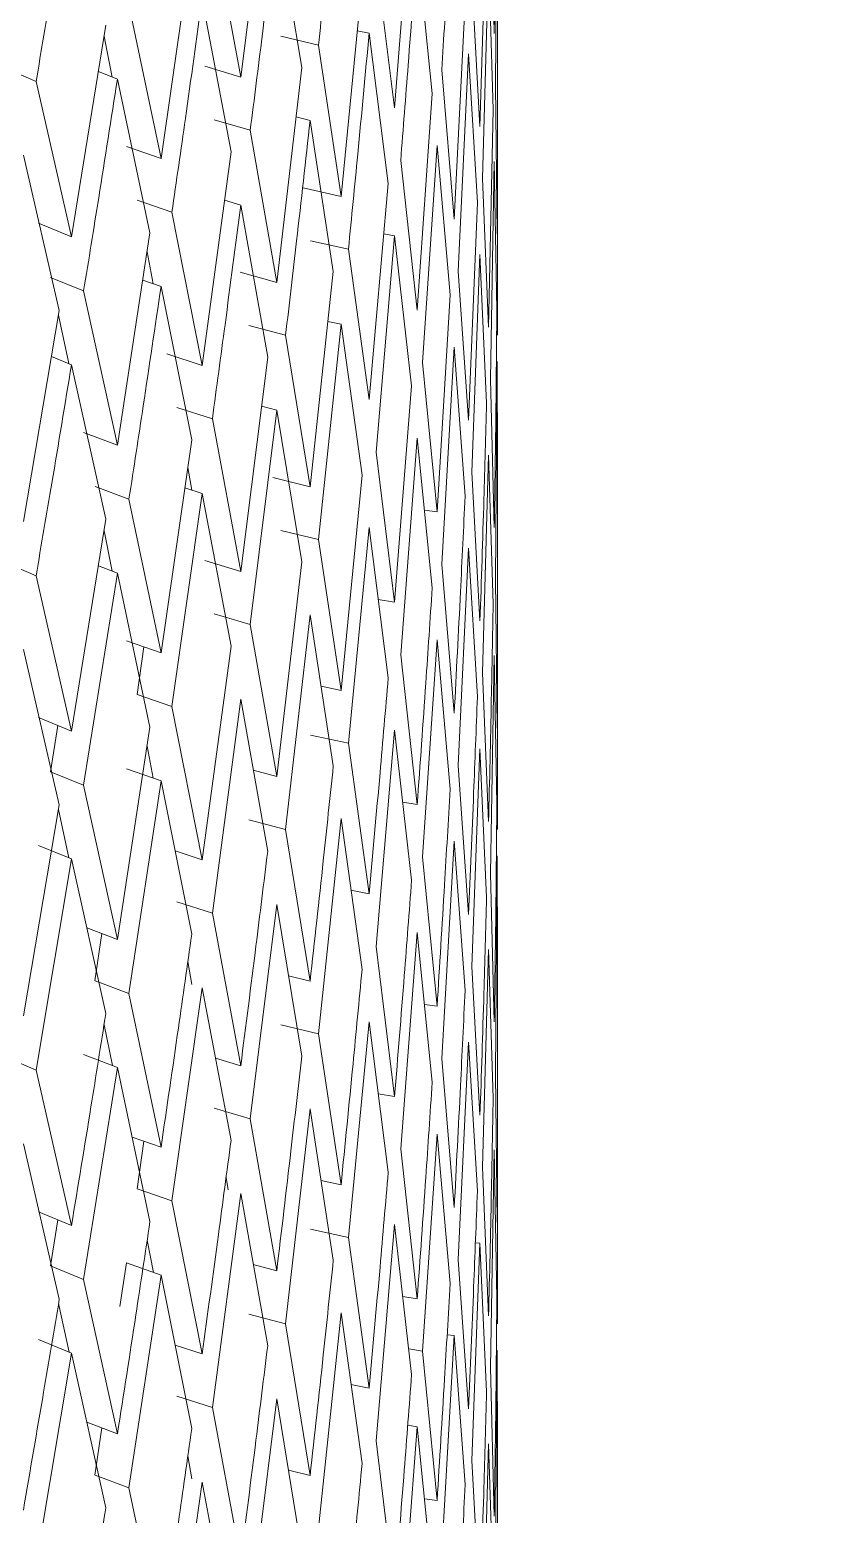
# Model space of a CAD drawing. Header units: centimetres. Extents: x -13594 to 4017, y -3206 to 1780.
# Drawn here: x 771.86 to 778.54, y -2004.18 to -1991.67 of the extents above; entities that cross this region are included whole.
import ezdxf

# ---------------------------------------------------------------- set-up
doc = ezdxf.new("R2010")
doc.units = ezdxf.units.CM

msp = doc.modelspace()

# ---------------------------------------------------------------- linework, layer by layer
at = {"color": 7, "linetype": 'Continuous', "lineweight": 0}
for p, q in [((775.776, -1991.696), (775.797, -1989.86)), ((773.639, -1992.065), (773.866, -1990.26)), ((775.801, -1990.297), (775.785, -1992.134)), ((775.743, -1990.444), (775.776, -1991.696)), ((774.935, -1992.325), (775.079, -1990.501)), ((775.655, -1992.482), (775.711, -1990.648)), ((773.4, -1990.779), (773.639, -1992.065)), ((774.153, -1991.985), (773.942, -1990.707)), ((775.253, -1992.203), (775.126, -1990.942)), ((772.967, -1992.752), (773.226, -1990.957)), ((774.779, -1991.06), (774.935, -1992.325)), ((775.728, -1991.085), (775.676, -1992.92)), ((775.766, -1992.338), (775.728, -1991.085)), ((775.804, -1992.131), (775.804, -1991.152)), ((774.484, -1993.07), (774.662, -1991.253)), ((775.586, -1991.228), (775.655, -1992.482)), ((773.557, -1992.695), (773.313, -1991.408)), ((775.438, -1993.261), (775.53, -1991.43)), ((772.697, -1991.456), (772.967, -1992.752)), ((772.213, -1993.411), (772.502, -1991.626)), ((774.62, -1991.675), (774.721, -1991.695)), ((774.882, -1992.962), (774.721, -1991.695)), ((772.487, -1991.722), (772.556, -1992.064)), ((774.294, -1991.797), (773.978, -1991.721)), ((774.294, -1991.797), (774.484, -1993.07)), ((775.559, -1991.868), (775.472, -1993.7)), ((775.633, -1993.123), (775.559, -1991.868)), ((771.914, -1992.103), (771.641, -1991.984)), ((772.439, -1992.019), (772.6, -1992.081)), ((773.335, -1991.974), (773.639, -1992.065)), ((773.942, -1993.795), (774.153, -1991.985)), ((775.334, -1992.004), (775.438, -1993.261)), ((771.914, -1992.103), (772.213, -1993.411)), ((772.874, -1993.378), (772.6, -1992.081)), ((775.126, -1994.03), (775.253, -1992.203)), ((775.785, -1992.134), (775.801, -1993.385)), ((775.801, -1993.385), (775.802, -1992.131)), ((773.719, -1992.513), (773.414, -1992.424)), ((774.105, -1992.401), (774.224, -1992.43)), ((774.419, -1993.704), (774.224, -1992.43)), ((775.728, -1994.173), (775.766, -1992.338)), ((773.719, -1992.513), (773.942, -1993.795)), ((775.802, -1992.559), (775.803, -1993.822)), ((772.676, -1992.65), (772.967, -1992.752)), ((773.313, -1994.495), (773.557, -1992.695)), ((775.294, -1992.642), (775.172, -1994.47)), ((775.403, -1993.901), (775.294, -1992.642)), ((772.11, -1994.033), (771.807, -1992.723)), ((774.987, -1992.767), (775.126, -1994.03)), ((775.776, -1992.775), (775.743, -1994.61)), ((775.797, -1994.026), (775.776, -1992.775)), ((775.676, -1992.92), (775.728, -1994.173)), ((774.165, -1992.999), (774.484, -1993.07)), ((774.721, -1994.783), (774.882, -1992.962)), ((773.059, -1993.204), (772.766, -1993.103)), ((773.059, -1993.204), (773.314, -1994.495)), ((773.502, -1993.102), (773.639, -1993.143)), ((773.866, -1994.426), (773.639, -1993.143)), ((775.559, -1994.956), (775.633, -1993.123)), ((771.935, -1993.296), (772.213, -1993.411)), ((775.804, -1994.24), (775.804, -1993.209)), ((772.6, -1995.168), (772.874, -1993.378)), ((774.547, -1993.514), (774.228, -1993.444)), ((774.935, -1993.404), (774.779, -1995.226)), ((774.844, -1993.387), (774.935, -1993.404)), ((775.079, -1994.667), (774.935, -1993.404)), ((772.85, -1993.538), (772.902, -1993.808)), ((774.547, -1993.514), (774.721, -1994.783)), ((775.655, -1993.561), (775.586, -1995.394)), ((775.711, -1994.814), (775.655, -1993.561)), ((774.224, -1995.518), (774.419, -1993.704)), ((775.472, -1993.7), (775.559, -1994.956)), ((772.315, -1993.866), (772.035, -1993.753)), ((772.813, -1993.776), (772.967, -1993.831)), ((773.226, -1995.123), (772.967, -1993.831)), ((773.634, -1993.71), (773.942, -1993.795)), ((775.803, -1993.822), (775.802, -1994.24)), ((772.315, -1993.866), (772.6, -1995.168)), ((775.294, -1995.73), (775.403, -1993.901)), ((771.807, -1995.811), (772.11, -1994.033)), ((772.103, -1994.071), (772.191, -1994.48)), ((774.017, -1994.241), (773.707, -1994.158)), ((774.484, -1994.148), (774.294, -1995.963)), ((774.374, -1994.124), (774.484, -1994.148)), ((774.662, -1995.419), (774.484, -1994.148)), ((774.017, -1994.241), (774.224, -1995.518)), ((772.044, -1994.419), (772.213, -1994.489)), ((773.016, -1994.398), (773.314, -1994.495)), ((773.639, -1996.231), (773.866, -1994.426)), ((775.438, -1994.34), (775.334, -1996.17)), ((775.53, -1995.596), (775.438, -1994.34)), ((772.502, -1995.792), (772.213, -1994.489)), ((775.172, -1994.47), (775.294, -1995.73)), ((775.801, -1994.463), (775.785, -1996.3)), ((775.802, -1995.319), (775.801, -1994.463)), ((774.935, -1996.491), (775.079, -1994.667)), ((775.743, -1994.61), (775.776, -1995.862)), ((773.4, -1994.945), (773.1, -1994.85)), ((773.4, -1994.945), (773.639, -1996.231)), ((773.942, -1994.873), (773.719, -1996.679)), ((773.814, -1994.838), (773.942, -1994.873)), ((774.153, -1996.151), (773.942, -1994.873)), ((772.315, -1995.06), (772.6, -1995.168)), ((772.967, -1996.918), (773.226, -1995.123)), ((775.126, -1995.108), (774.987, -1996.933)), ((775.253, -1996.369), (775.126, -1995.108)), ((774.779, -1995.226), (774.935, -1996.491)), ((775.728, -1995.251), (775.676, -1997.086)), ((775.766, -1996.504), (775.728, -1995.251)), ((775.804, -1996.297), (775.804, -1995.319)), ((773.192, -1995.355), (773.227, -1995.545)), ((774.224, -1995.518), (773.91, -1995.44)), ((774.484, -1997.236), (774.662, -1995.419)), ((775.586, -1995.394), (775.655, -1996.648)), ((772.697, -1995.622), (772.411, -1995.515)), ((773.313, -1995.574), (773.059, -1997.37)), ((773.168, -1995.526), (773.313, -1995.574)), ((773.557, -1996.861), (773.313, -1995.574)), ((772.697, -1995.622), (772.967, -1996.918)), ((772.213, -1997.577), (772.502, -1995.792)), ((775.294, -1995.73), (775.187, -1995.716)), ((772.487, -1995.888), (772.556, -1996.23)), ((773.978, -1995.887), (774.294, -1995.963)), ((774.721, -1995.861), (774.547, -1997.68)), ((774.882, -1997.128), (774.721, -1995.861)), ((774.294, -1995.963), (774.484, -1997.236)), ((775.559, -1996.034), (775.472, -1997.866)), ((775.633, -1997.289), (775.559, -1996.034)), ((771.914, -1996.269), (771.641, -1996.15)), ((772.439, -1996.185), (772.6, -1996.247)), ((773.639, -1996.231), (773.335, -1996.14)), ((773.942, -1997.961), (774.153, -1996.151)), ((775.334, -1996.17), (775.438, -1997.427)), ((771.914, -1996.269), (772.213, -1997.577)), ((772.6, -1996.247), (772.315, -1998.032)), ((772.874, -1997.545), (772.6, -1996.247)), ((775.785, -1996.3), (775.801, -1997.551)), ((774.935, -1996.491), (774.798, -1996.467)), ((773.414, -1996.59), (773.719, -1996.679)), ((773.719, -1996.679), (773.942, -1997.961)), ((774.224, -1996.596), (774.017, -1998.407)), ((774.419, -1997.87), (774.224, -1996.597)), ((772.967, -1996.918), (772.676, -1996.816)), ((775.294, -1996.808), (775.172, -1998.636)), ((775.403, -1998.067), (775.294, -1996.808)), ((772.11, -1998.199), (771.807, -1996.889)), ((772.766, -1997.269), (772.822, -1996.867)), ((773.313, -1998.661), (773.557, -1996.861)), ((774.987, -1996.933), (775.126, -1998.196)), ((775.776, -1996.941), (775.743, -1998.776)), ((775.797, -1998.192), (775.776, -1996.941)), ((774.484, -1997.236), (774.316, -1997.198)), ((775.676, -1997.086), (775.728, -1998.339)), ((775.802, -1997.106), (775.803, -1997.988)), ((772.766, -1997.269), (773.059, -1997.37)), ((773.639, -1997.309), (773.4, -1999.111)), ((773.866, -1998.592), (773.639, -1997.309)), ((773.059, -1997.37), (773.313, -1998.661)), ((775.804, -1998.406), (775.804, -1997.375)), ((772.213, -1997.577), (771.935, -1997.462)), ((772.035, -1997.919), (772.097, -1997.529)), ((772.6, -1999.334), (772.874, -1997.544)), ((774.935, -1997.57), (774.779, -1999.392)), ((775.079, -1998.833), (774.935, -1997.57)), ((772.85, -1997.704), (772.902, -1997.974)), ((774.228, -1997.61), (774.547, -1997.68)), ((774.547, -1997.68), (774.721, -1998.949)), ((775.655, -1997.727), (775.586, -1999.56)), ((775.711, -1998.98), (775.655, -1997.727)), ((772.035, -1997.919), (772.315, -1998.032)), ((772.967, -1997.997), (772.676, -1997.894)), ((773.942, -1997.961), (773.744, -1997.907)), ((775.472, -1997.866), (775.559, -1999.122)), ((772.315, -1998.032), (772.6, -1999.334)), ((772.967, -1997.997), (772.697, -1999.788)), ((773.226, -1999.289), (772.967, -1997.997)), ((775.803, -1997.988), (775.802, -1998.406)), ((771.807, -1999.977), (772.11, -1998.199)), ((775.126, -1998.196), (775.004, -1998.176)), ((772.103, -1998.237), (772.191, -1998.646)), ((773.707, -1998.324), (774.017, -1998.407)), ((774.484, -1998.314), (774.294, -2000.129)), ((774.662, -1999.585), (774.484, -1998.315)), ((774.017, -1998.407), (774.224, -1999.684)), ((772.213, -1998.655), (771.935, -1998.54)), ((775.438, -1998.506), (775.334, -2000.336)), ((775.53, -1999.762), (775.438, -1998.506)), ((772.213, -1998.655), (771.914, -2000.435)), ((772.502, -1999.958), (772.213, -1998.655)), ((773.313, -1998.661), (773.085, -1998.587)), ((775.172, -1998.636), (775.294, -1999.896)), ((775.801, -1998.629), (775.785, -2000.466)), ((775.802, -1999.484), (775.801, -1998.629)), ((775.743, -1998.776), (775.776, -2000.028)), ((774.721, -1998.949), (774.568, -1998.918)), ((773.1, -1999.016), (773.4, -1999.111)), ((773.942, -1999.039), (773.719, -2000.845)), ((774.153, -2000.317), (773.942, -1999.039)), ((773.4, -1999.111), (773.639, -2000.397)), ((772.6, -1999.334), (772.342, -1999.236)), ((772.41, -1999.681), (772.469, -1999.284)), ((775.126, -1999.274), (774.987, -2001.099)), ((775.253, -2000.535), (775.126, -1999.274)), ((774.779, -1999.392), (774.935, -2000.657)), ((775.728, -1999.417), (775.676, -2001.252)), ((775.766, -2000.67), (775.728, -1999.417)), ((773.193, -1999.52), (773.228, -1999.712)), ((775.586, -1999.56), (775.655, -2000.814)), ((775.804, -2000.463), (775.804, -1999.484)), ((772.411, -1999.681), (772.697, -1999.788)), ((774.224, -1999.684), (774.041, -1999.639)), ((772.697, -1999.788), (772.967, -2001.084)), ((773.313, -1999.74), (773.059, -2001.536)), ((773.557, -2001.027), (773.313, -1999.74)), ((775.294, -1999.896), (775.187, -1999.882)), ((772.487, -2000.053), (772.558, -2000.396)), ((773.978, -2000.053), (774.294, -2000.129)), ((774.721, -2000.027), (774.547, -2001.846)), ((774.882, -2001.294), (774.721, -2000.027)), ((774.294, -2000.129), (774.484, -2001.402)), ((775.559, -2000.2), (775.472, -2002.032)), ((775.633, -2001.455), (775.559, -2000.2)), ((771.641, -2000.316), (771.914, -2000.435)), ((772.6, -2000.413), (772.315, -2000.304)), ((773.639, -2000.397), (773.426, -2000.333)), ((775.334, -2000.336), (775.438, -2001.593)), ((771.914, -2000.435), (772.213, -2001.743)), ((772.6, -2000.413), (772.315, -2002.198)), ((772.874, -2001.711), (772.6, -2000.413)), ((775.785, -2000.466), (775.801, -2001.717)), ((774.935, -2000.657), (774.798, -2000.633)), ((773.414, -2000.756), (773.719, -2000.845)), ((774.224, -2000.762), (774.017, -2002.573)), ((774.419, -2002.036), (774.224, -2000.763)), ((773.719, -2000.845), (773.942, -2002.127)), ((772.11, -2002.365), (771.807, -2001.055)), ((772.967, -2001.084), (772.724, -2000.999)), ((772.766, -2001.435), (772.822, -2001.033)), ((775.294, -2000.974), (775.172, -2002.802)), ((775.403, -2002.233), (775.294, -2000.974)), ((774.987, -2001.099), (775.126, -2002.362)), ((775.776, -2001.107), (775.743, -2002.942)), ((775.797, -2002.358), (775.776, -2001.107)), ((775.676, -2001.252), (775.728, -2002.505)), ((775.802, -2001.272), (775.803, -2002.154)), ((772.766, -2001.435), (773.059, -2001.536)), ((773.515, -2001.339), (773.533, -2001.444)), ((774.484, -2001.402), (774.316, -2001.364)), ((773.059, -2001.536), (773.313, -2002.827)), ((773.639, -2001.475), (773.4, -2003.277)), ((773.866, -2002.758), (773.639, -2001.475)), ((775.804, -2002.572), (775.804, -2001.541)), ((772.213, -2001.743), (771.935, -2001.628)), ((772.035, -2002.085), (772.097, -2001.695)), ((774.228, -2001.776), (774.547, -2001.846)), ((774.935, -2001.736), (774.779, -2003.558)), ((775.079, -2002.999), (774.935, -2001.736)), ((772.85, -2001.869), (772.903, -2002.14)), ((774.547, -2001.846), (774.721, -2003.115)), ((775.655, -2001.893), (775.586, -2003.726)), ((775.655, -2001.893), (775.616, -2001.89)), ((775.711, -2003.146), (775.655, -2001.893)), ((772.035, -2002.085), (772.315, -2002.198)), ((772.621, -2002.426), (772.676, -2002.06)), ((772.967, -2002.163), (772.676, -2002.06)), ((773.942, -2002.127), (773.744, -2002.073)), ((775.472, -2002.032), (775.559, -2003.288)), ((772.315, -2002.198), (772.6, -2003.5)), ((772.967, -2002.163), (772.697, -2003.954)), ((773.226, -2003.455), (772.967, -2002.163)), ((775.803, -2002.154), (775.802, -2002.572)), ((772.104, -2002.402), (772.192, -2002.812)), ((775.126, -2002.362), (775.004, -2002.342)), ((773.707, -2002.49), (774.017, -2002.573)), ((774.017, -2002.573), (774.224, -2003.85)), ((774.484, -2002.48), (774.294, -2004.295)), ((774.662, -2003.751), (774.484, -2002.48)), ((772.213, -2002.821), (771.935, -2002.706)), ((775.438, -2002.672), (775.334, -2004.502)), ((775.438, -2002.672), (775.378, -2002.665)), ((775.53, -2003.928), (775.438, -2002.672)), ((772.213, -2002.821), (771.914, -2004.601)), ((772.502, -2004.124), (772.213, -2002.821)), ((773.313, -2002.827), (773.085, -2002.753)), ((775.055, -2002.784), (775.172, -2002.802)), ((775.172, -2002.802), (775.294, -2004.062)), ((775.801, -2002.795), (775.785, -2004.632)), ((775.802, -2003.65), (775.801, -2002.795)), ((775.743, -2002.942), (775.776, -2004.194)), ((774.721, -2003.115), (774.568, -2003.084)), ((773.1, -2003.182), (773.4, -2003.277)), ((773.942, -2003.205), (773.719, -2005.011)), ((774.153, -2004.483), (773.942, -2003.205)), ((773.4, -2003.277), (773.639, -2004.563)), ((772.6, -2003.5), (772.342, -2003.402)), ((772.41, -2003.847), (772.469, -2003.45)), ((775.126, -2003.44), (774.987, -2005.265)), ((775.126, -2003.44), (775.046, -2003.427)), ((775.253, -2004.701), (775.126, -2003.44)), ((774.779, -2003.558), (774.935, -2004.823)), ((775.728, -2003.583), (775.676, -2005.418)), ((775.766, -2004.836), (775.728, -2003.583)), ((773.193, -2003.686), (773.228, -2003.878)), ((775.804, -2004.629), (775.804, -2003.65)), ((774.224, -2003.85), (774.041, -2003.805)), ((775.586, -2003.726), (775.655, -2004.98)), ((772.411, -2003.847), (772.697, -2003.954)), ((772.697, -2003.954), (772.967, -2005.25)), ((773.313, -2003.906), (773.059, -2005.702)), ((773.557, -2005.193), (773.313, -2003.906)), ((775.294, -2004.062), (775.187, -2004.048))]:
    msp.add_line(p, q, dxfattribs=at)
for points, knots in [([(439.352, -2215.508), (442.193, -2214.683), (448.094, -2212.969), (457.133, -2209.887), (466.439, -2206.38), (475.79, -2202.486), (485.172, -2198.221), (494.577, -2193.586), (503.994, -2188.587), (513.413, -2183.23), (522.824, -2177.521), (532.217, -2171.466), (541.582, -2165.073), (550.909, -2158.347), (560.189, -2151.297), (569.412, -2143.93), (578.569, -2136.255), (587.648, -2128.278), (596.643, -2120.01), (605.542, -2111.459), (614.336, -2102.633), (623.017, -2093.544), (631.575, -2084.199), (640.002, -2074.61), (648.288, -2064.786), (656.425, -2054.738), (664.405, -2044.476), (672.218, -2034.012), (679.857, -2023.356), (687.314, -2012.52), (694.581, -2001.516), (701.65, -1990.354), (708.514, -1979.047), (715.165, -1967.607), (721.598, -1956.045), (727.803, -1944.375), (733.776, -1932.608), (739.51, -1920.756), (744.999, -1908.833), (750.236, -1896.851), (755.217, -1884.822), (759.935, -1872.76), (764.387, -1860.676), (768.566, -1848.584), (772.47, -1836.496), (776.092, -1824.425), (779.43, -1812.384), (782.48, -1800.385), (785.238, -1788.441), (787.702, -1776.565), (789.867, -1764.769), (791.733, -1753.065), (793.297, -1741.466), (794.556, -1729.984), (795.51, -1718.631), (796.156, -1707.42), (796.495, -1696.361), (796.524, -1685.467), (796.245, -1674.749), (795.655, -1664.219), (794.758, -1653.887), (793.55, -1643.768), (792.042, -1633.864), (790.2, -1624.215), (788.706, -1617.284), (787.734, -1613.651), (787.579, -1613.07)], [0, 0, 0, 0, 0.014701, 0.030542, 0.046388, 0.062238, 0.078091, 0.093946, 0.109801, 0.125657, 0.141512, 0.157366, 0.173219, 0.189071, 0.204921, 0.22077, 0.236616, 0.252461, 0.268304, 0.284146, 0.299986, 0.315824, 0.331661, 0.347496, 0.36333, 0.379163, 0.394996, 0.410827, 0.426657, 0.442487, 0.458316, 0.474145, 0.489974, 0.505802, 0.521631, 0.537459, 0.553288, 0.569118, 0.584948, 0.600778, 0.616609, 0.632441, 0.648275, 0.664109, 0.679945, 0.695782, 0.71162, 0.72746, 0.743302, 0.759146, 0.774992, 0.79084, 0.806689, 0.822541, 0.838395, 0.85425, 0.870107, 0.885966, 0.901826, 0.917687, 0.933548, 0.949409, 0.965268, 0.981126, 0.99698, 1, 1, 1, 1]), ([(774.484, -1989.982), (774.449, -1990.321), (774.387, -1990.927), (774.322, -1991.531), (774.294, -1991.797)], [0, 0, 0, 0, 0.5599999, 1, 1, 1, 1]), ([(775.438, -1990.174), (775.42, -1990.515), (775.386, -1991.126), (775.35, -1991.735), (775.334, -1992.004)], [0, 0, 0, 0, 0.56, 1, 1, 1, 1]), ([(772.213, -1990.323), (772.158, -1990.655), (772.06, -1991.249), (771.958, -1991.842), (771.914, -1992.103)], [0, 0, 0, 0, 0.56, 1, 1, 1, 1]), ([(773.942, -1990.707), (773.902, -1991.044), (773.829, -1991.647), (773.753, -1992.249), (773.719, -1992.513)], [0, 0, 0, 0, 0.56, 1, 1, 1, 1]), ([(775.126, -1990.942), (775.101, -1991.283), (775.056, -1991.891), (775.008, -1992.499), (774.987, -1992.767)], [0, 0, 0, 0, 0.5599999, 1, 1, 1, 1]), ([(773.313, -1991.408), (773.267, -1991.743), (773.183, -1992.343), (773.097, -1992.941), (773.059, -1993.204)], [0, 0, 0, 0, 0.56, 1, 1, 1, 1]), ([(774.721, -1991.695), (774.689, -1992.035), (774.633, -1992.642), (774.573, -1993.247), (774.547, -1993.514)], [0, 0, 0, 0, 0.56, 1, 1, 1, 1]), ([(772.6, -1992.081), (772.548, -1992.414), (772.454, -1993.01), (772.358, -1993.605), (772.315, -1993.866)], [0, 0, 0, 0, 0.56, 1, 1, 1, 1]), ([(774.224, -1992.43), (774.186, -1992.769), (774.119, -1993.373), (774.048, -1993.976), (774.017, -1994.241)], [0, 0, 0, 0, 0.5599999, 1, 1, 1, 1]), ([(773.639, -1993.143), (773.595, -1993.48), (773.517, -1994.081), (773.435, -1994.681), (773.4, -1994.945)], [0, 0, 0, 0, 0.56, 1, 1, 1, 1]), ([(772.967, -1993.831), (772.918, -1994.165), (772.829, -1994.763), (772.738, -1995.36), (772.697, -1995.622)], [0, 0, 0, 0, 0.56, 1, 1, 1, 1]), ([(775.776, -1995.862), (775.781, -1995.52), (775.79, -1994.908), (775.795, -1994.296), (775.797, -1994.026)], [0, 0, 0, 0, 0.56, 1, 1, 1, 1]), ([(772.213, -1994.489), (772.158, -1994.821), (772.06, -1995.415), (771.958, -1996.008), (771.914, -1996.269)], [0, 0, 0, 0, 0.56, 1, 1, 1, 1]), ([(775.655, -1996.648), (775.667, -1996.306), (775.687, -1995.695), (775.704, -1995.083), (775.711, -1994.814)], [0, 0, 0, 0, 0.56, 1, 1, 1, 1]), ([(775.438, -1997.427), (775.456, -1997.086), (775.488, -1996.475), (775.517, -1995.865), (775.53, -1995.596)], [0, 0, 0, 0, 0.56, 1, 1, 1, 1]), ([(775.801, -1997.551), (775.802, -1997.208), (775.804, -1996.79), (775.804, -1996.372), (775.804, -1996.297)], [0, 0, 0, 0, 0.819667, 1, 1, 1, 1]), ([(775.126, -1998.196), (775.151, -1997.855), (775.194, -1997.246), (775.235, -1996.637), (775.253, -1996.369)], [0, 0, 0, 0, 0.5599999, 1, 1, 1, 1]), ([(775.728, -1998.339), (775.736, -1997.996), (775.75, -1997.385), (775.761, -1996.773), (775.766, -1996.504)], [0, 0, 0, 0, 0.56, 1, 1, 1, 1]), ([(774.721, -1998.949), (774.752, -1998.609), (774.807, -1998.003), (774.859, -1997.395), (774.882, -1997.128)], [0, 0, 0, 0, 0.56, 1, 1, 1, 1]), ([(775.559, -1999.122), (775.573, -1998.78), (775.6, -1998.169), (775.623, -1997.558), (775.633, -1997.289)], [0, 0, 0, 0, 0.5599999, 1, 1, 1, 1]), ([(774.224, -1999.684), (774.261, -1999.346), (774.328, -1998.742), (774.391, -1998.137), (774.419, -1997.87)], [0, 0, 0, 0, 0.56, 1, 1, 1, 1]), ([(775.294, -1999.896), (775.315, -1999.555), (775.353, -1998.945), (775.388, -1998.335), (775.403, -1998.067)], [0, 0, 0, 0, 0.5599999, 1, 1, 1, 1]), ([(775.776, -2000.028), (775.781, -1999.686), (775.79, -1999.074), (775.795, -1998.462), (775.797, -1998.192)], [0, 0, 0, 0, 0.56, 1, 1, 1, 1]), ([(773.639, -2000.397), (773.682, -2000.06), (773.759, -1999.459), (773.833, -1998.857), (773.866, -1998.592)], [0, 0, 0, 0, 0.56, 1, 1, 1, 1]), ([(774.935, -2000.657), (774.963, -2000.317), (775.012, -1999.709), (775.059, -1999.101), (775.079, -1998.833)], [0, 0, 0, 0, 0.56, 1, 1, 1, 1]), ([(775.655, -2000.814), (775.667, -2000.472), (775.687, -1999.861), (775.704, -1999.249), (775.711, -1998.98)], [0, 0, 0, 0, 0.56, 1, 1, 1, 1]), ([(772.967, -2001.084), (773.016, -2000.75), (773.104, -2000.152), (773.189, -1999.553), (773.226, -1999.289)], [0, 0, 0, 0, 0.56, 1, 1, 1, 1]), ([(774.484, -2001.402), (774.518, -2001.063), (774.579, -2000.458), (774.636, -1999.851), (774.662, -1999.585)], [0, 0, 0, 0, 0.56, 1, 1, 1, 1]), ([(775.438, -2001.593), (775.456, -2001.252), (775.488, -2000.641), (775.517, -2000.031), (775.53, -1999.762)], [0, 0, 0, 0, 0.56, 1, 1, 1, 1]), ([(772.213, -2001.743), (772.268, -2001.41), (772.366, -2000.816), (772.46, -2000.22), (772.502, -1999.958)], [0, 0, 0, 0, 0.56, 1, 1, 1, 1]), ([(773.942, -2002.127), (773.983, -2001.789), (774.054, -2001.186), (774.123, -2000.583), (774.153, -2000.317)], [0, 0, 0, 0, 0.56, 1, 1, 1, 1]), ([(775.801, -2001.717), (775.802, -2001.374), (775.804, -2000.956), (775.804, -2000.538), (775.804, -2000.463)], [0, 0, 0, 0, 0.819667, 1, 1, 1, 1]), ([(775.126, -2002.362), (775.151, -2002.021), (775.194, -2001.412), (775.235, -2000.803), (775.253, -2000.535)], [0, 0, 0, 0, 0.56, 1, 1, 1, 1]), ([(775.728, -2002.505), (775.736, -2002.162), (775.75, -2001.551), (775.761, -2000.939), (775.766, -2000.67)], [0, 0, 0, 0, 0.56, 1, 1, 1, 1]), ([(773.313, -2002.827), (773.36, -2002.491), (773.442, -2001.892), (773.522, -2001.291), (773.557, -2001.027)], [0, 0, 0, 0, 0.56, 1, 1, 1, 1]), ([(774.721, -2003.115), (774.752, -2002.775), (774.807, -2002.169), (774.859, -2001.561), (774.882, -2001.294)], [0, 0, 0, 0, 0.5599999, 1, 1, 1, 1]), ([(775.559, -2003.288), (775.573, -2002.946), (775.6, -2002.335), (775.623, -2001.724), (775.633, -2001.455)], [0, 0, 0, 0, 0.56, 1, 1, 1, 1]), ([(772.6, -2003.5), (772.652, -2003.167), (772.745, -2002.57), (772.835, -2001.973), (772.874, -2001.71)], [0, 0, 0, 0, 0.56, 1, 1, 1, 1]), ([(774.224, -2003.85), (774.261, -2003.512), (774.328, -2002.908), (774.391, -2002.303), (774.419, -2002.036)], [0, 0, 0, 0, 0.56, 1, 1, 1, 1]), ([(775.294, -2004.062), (775.315, -2003.721), (775.353, -2003.111), (775.388, -2002.501), (775.403, -2002.233)], [0, 0, 0, 0, 0.56, 1, 1, 1, 1]), ([(771.807, -2004.143), (771.864, -2003.811), (771.966, -2003.219), (772.066, -2002.626), (772.11, -2002.365)], [0, 0, 0, 0, 0.56, 1, 1, 1, 1]), ([(775.776, -2004.194), (775.781, -2003.852), (775.79, -2003.24), (775.795, -2002.628), (775.797, -2002.358)], [0, 0, 0, 0, 0.56, 1, 1, 1, 1]), ([(773.639, -2004.563), (773.682, -2004.226), (773.759, -2003.625), (773.833, -2003.023), (773.866, -2002.758)], [0, 0, 0, 0, 0.56, 1, 1, 1, 1]), ([(774.935, -2004.823), (774.963, -2004.483), (775.012, -2003.875), (775.059, -2003.267), (775.079, -2002.999)], [0, 0, 0, 0, 0.56, 1, 1, 1, 1]), ([(775.655, -2004.98), (775.667, -2004.638), (775.687, -2004.027), (775.704, -2003.415), (775.711, -2003.146)], [0, 0, 0, 0, 0.56, 1, 1, 1, 1]), ([(772.967, -2005.25), (773.016, -2004.916), (773.104, -2004.318), (773.189, -2003.719), (773.226, -2003.455)], [0, 0, 0, 0, 0.56, 1, 1, 1, 1]), ([(774.484, -2005.568), (774.518, -2005.229), (774.579, -2004.624), (774.636, -2004.017), (774.662, -2003.751)], [0, 0, 0, 0, 0.56, 1, 1, 1, 1]), ([(775.438, -2005.759), (775.456, -2005.418), (775.488, -2004.807), (775.517, -2004.197), (775.53, -2003.928)], [0, 0, 0, 0, 0.56, 1, 1, 1, 1]), ([(772.213, -2005.909), (772.268, -2005.576), (772.366, -2004.982), (772.46, -2004.386), (772.502, -2004.124)], [0, 0, 0, 0, 0.5599999, 1, 1, 1, 1])]:
    msp.add_open_spline(points, degree=3, knots=knots, dxfattribs=at)

doc.saveas('drawing.dxf')
